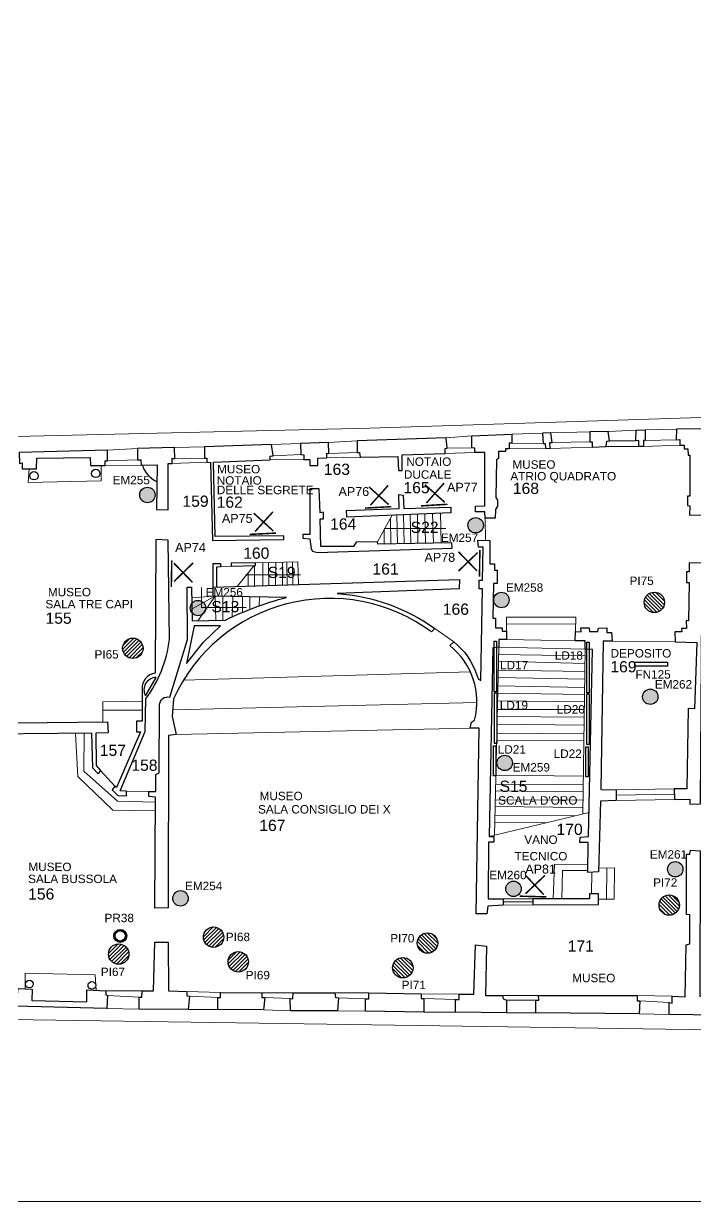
# Model space of a CAD drawing. Header units: metres. Extents: x 12 to 11852, y -8377 to 23.
# Drawn here: x 3761 to 6157, y -8377 to -4177 of the extents above; entities that cross this region are included whole.
import ezdxf
from ezdxf.enums import TextEntityAlignment as Align

# ---------------------------------------------------------------- set-up
doc = ezdxf.new("R2010")
doc.units = ezdxf.units.M
doc.header["$LTSCALE"] = 0.0125
for name, color, linetype in [('CODICE EMERGENZE', 190, 'Continuous'), ('CODICE LAMPADINE', 150, 'Continuous'), ('LAMPADE DI EMERGENZA', 3, 'Continuous')]:
    doc.layers.add(name, color=color, linetype=linetype)
for name, color, linetype, lineweight in [('LAMPADINE', 30, 'Continuous', 30), ('MURI', 7, 'Continuous', 9), ('VANI', 66, 'Continuous', 9)]:
    doc.layers.add(name, color=color, linetype=linetype, lineweight=lineweight)
doc.styles.add('ducale_200', font='ARIAL.TTF', dxfattribs={"height": 1})
doc.styles.get("Standard").update_dxf_attribs({"font": 'romans.shx'})

# ---------------------------------------------------------------- blocks, each defined once
blk = doc.blocks.new('PIANTANA')
at = {"lineweight": 0}
h = blk.add_hatch(dxfattribs=at)
h.set_pattern_fill('ANSI31', color=256, scale=600, style=0)
h.set_pattern_definition([(45, (37136.21, 23067.97), (-53.03301, 53.03301), [])])
edge = h.paths.add_edge_path()
edge.add_arc((14258, -2729), 291, 0, 360)
blk.add_circle((14258, -2729), 291)
blk = doc.blocks.new('FB')
h = blk.add_hatch(color=256)
edge = h.paths.add_edge_path(flags=16)
edge.add_arc((323.34, 430.98), 1.01, 0, 360)
edge = h.paths.add_edge_path()
edge.add_arc((323.34, 430.98), 1.27, 0, 360)
for radius in [1.27, 1.01]:
    blk.add_circle((323.34, 430.98), radius)
blk = doc.blocks.new('re')
at = {"const_width": 0.3}
for points in [[(51.55, 419.05), (51.66, 413.81)], [(55.72, 418.12), (52.08, 414.34)], [(52.09, 417.95), (55.87, 414.31)]]:
    blk.add_lwpolyline(points, dxfattribs=at)

msp = doc.modelspace()

# ---------------------------------------------------------------- hatches: boundary and pattern name
at = {"layer": 'LAMPADE DI EMERGENZA'}
for color, points in [(256, [(4175.1, -5857.7, 1), (4230.1, -5857.7, 1)]), (256, [(5345.4, -5965.8, 1), (5400.4, -5965.8, 1)]), (256, [(5437.2, -6232.1, 1), (5492.2, -6232.1, 1)]), (5, [(4355.4, -6261, 1), (4410.4, -6261, 1)]), (256, [(5968.1, -6577.3, 1), (6023, -6577.3, 1)]), (256, [(5448.9, -6813.1, 1), (5503.8, -6813.1, 1)]), (256, [(6057.1, -7192.3, 1), (6112.1, -7192.3, 1)]), (5, [(5480.5, -7262, 1), (5535.5, -7262, 1)]), (256, [(4293.1, -7296.1, 1), (4348, -7296.1, 1)])]:
    msp.add_hatch(color=color, dxfattribs=at).paths.add_polyline_path(points)

# ---------------------------------------------------------------- linework, layer by layer
for centre in [(4202.6, -5857.7), (5372.9, -5965.8), (5464.7, -6232.1), (5995.5, -6577.3), (5476.4, -6813.1), (6084.6, -7192.3), (4320.5, -7296.1)]:
    msp.add_circle(centre, 27.5, dxfattribs=at)
at = {"layer": 'LAMPADE DI EMERGENZA', "color": 5}
for centre in [(4382.9, -6261), (5508, -7262)]:
    msp.add_circle(centre, 27.5, dxfattribs=at)
at = {"layer": 'LAMPADINE'}
for points in [[(5439.2, -6378.8), (5447.7, -6378.8), (5447.7, -6559.8), (5439.2, -6559.8)], [(5768.7, -6382.7), (5777.2, -6382.7), (5777.2, -6563.7), (5768.7, -6563.7)], [(5940.4, -6454.3), (6057.1, -6454.3), (6057.1, -6467.7), (5940.4, -6467.7)], [(5439.9, -6563.1), (5448.4, -6563.1), (5448.4, -6744.1), (5439.9, -6744.1)], [(5769.4, -6567), (5777.9, -6567), (5777.9, -6748), (5769.4, -6748)], [(5436.6, -6752.1), (5445.1, -6752.1), (5445.1, -6859.3), (5436.6, -6859.3)], [(5766.1, -6756), (5774.6, -6756), (5774.6, -6863.2), (5766.1, -6863.2)]]:
    msp.add_lwpolyline(points, close=True, dxfattribs=at)
at = {"layer": 'MURI', "linetype": 'Continuous', "ltscale": 0.1}
msp.add_lwpolyline([(12.4, 23.2), (11852.4, 23.2), (11852.4, -8376.8), (12.4, -8376.8)], close=True, dxfattribs=at)
at = {"layer": 'MURI', "color": 252}
for points in [[(9559.1, -5528.2), (9474.6, -5528.2), (9474.6, -5544.5), (8035.7, -5538.3), (6580.6, -5568.7), (4996, -5619), (2822.2, -5671.1)], [(5845.4, -5631.3), (5945.6, -5626.7)], [(5977.5, -5625.2), (6089, -5623)], [(5358.7, -5646.9), (5267.2, -5654.1)], [(5502.1, -5641.5), (5611.7, -5637.4)], [(5640.6, -5635.9), (5780.2, -5632.8)], [(5780.2, -5667.7), (5645.1, -5670.8)], [(5944.1, -5664.7), (5850, -5664.7)], [(5977.5, -5663.2), (6088.3, -5660.9)], [(4060.7, -5698.1), (4167, -5692)], [(4299, -5689), (4406.7, -5685.9)], [(5370.4, -5706), (5264.2, -5710.2)], [(5271.8, -5690.5), (5358.7, -5690.1)], [(5622.4, -5690.5), (5492.2, -5692.8)], [(5502.1, -5673.4), (5613.3, -5673.8)], [(5639.1, -5692), (5787.8, -5687.5)], [(5837.9, -5684.4), (5954.7, -5684.4)], [(5971.4, -5684.4), (6101.2, -5679.9)], [(4038, -5752.7), (4038, -5807.3), (3776.9, -5813.4), (3781.5, -5764.9)], [(4051.6, -5752.7), (4180.6, -5751.2)], [(4167, -5733), (4060.7, -5736)], [(4291.4, -5745.1), (4414.3, -5740.6)], [(4300.5, -5728.4), (4406.7, -5726.9)], [(5022.4, -6024.4), (5075.3, -5929.7)], [(5070, -6032.7), (5069.4, -5940.2)], [(5093.8, -6032.3), (5092.1, -5929)], [(5118.1, -6031.9), (5115.3, -5928.1)], [(5141.9, -6031.4), (5139.7, -5927.1)], [(5167.2, -6031), (5165, -5926)], [(5194.5, -6030.5), (5191.2, -5925)], [(5222.3, -6030.1), (5219.1, -5923.8)], [(5249.6, -6029.6), (5247.4, -5922.7)], [(5406.5, -5940.1), (5408.4, -6019.3)], [(5047.1, -5977.4), (5088, -5977.4), (5266.2, -5977.2)], [(5047.2, -6033.1), (5047.2, -5980)], [(4500.8, -6111.6), (4463.4, -6113.7)], [(4523.1, -6184.1), (4583.7, -6109.7)], [(4584.3, -6182.2), (4584.3, -6109.6)], [(4741.6, -6177.3), (4738.3, -6095.7), (4588.1, -6099.5)], [(4614.1, -6181.2), (4614.6, -6098.8)], [(4635.2, -6180.6), (4634.3, -6098.3)], [(4659.4, -6179.8), (4660.3, -6097.7)], [(4684.5, -6179.1), (4684.5, -6097.1)], [(4700.4, -6178.6), (4699.6, -6096.7)], [(4720.9, -6177.9), (4720.1, -6096.2)], [(4552.8, -6142.6), (4593.6, -6142.6), (4748.5, -6142.3)], [(4561.9, -6182.9), (4561.4, -6137)], [(4395.2, -6187.9), (4395.2, -6228.7), (4395.5, -6258.6), (4554.3, -6258.6)], [(4437.1, -6218.6), (4360.7, -6224.8)], [(4443.2, -6218.7), (4361.7, -6264.3)], [(4443.9, -6218.7), (4382.2, -6306.1)], [(4444.5, -6218.8), (4446.3, -6304.5)], [(4472, -6219.2), (4472, -6303.8)], [(4507.1, -6219.8), (4505.2, -6292.2)], [(4541.8, -6276.1), (4541.8, -6220.4)], [(4567.6, -6265.7), (4567.6, -6220.9)], [(4600.8, -6253.2), (4602.7, -6221.5)], [(5729.3, -6344.8), (5729.8, -6293.9), (5482.7, -6293), (5482.7, -6343.8)], [(5227.8, -6334), (5294.6, -6381)], [(5729.6, -6318.9), (5482.7, -6317.2)], [(5727.1, -6378), (5482.7, -6373.4)], [(6083.7, -6381), (5859.1, -6379.5)], [(5455.4, -6400.7), (5440.1, -7071.3)], [(5763.7, -6407.1), (5455.4, -6400.7)], [(5763.7, -6407.1), (5755.6, -6994.8)], [(5762.9, -6458.8), (5454.3, -6450.6)], [(5763.2, -6431.4), (5454.8, -6426.4)], [(4331.5, -6517.7), (5354.2, -6488.7)], [(5762.1, -6514.9), (5453, -6508.3)], [(5762.5, -6487.5), (5453.6, -6482.6)], [(5761.7, -6543.7), (5452.3, -6538.7)], [(4183.7, -6593.4), (4044, -6595), (4044, -6666.5)], [(5761, -6595.2), (5451.1, -6591.9)], [(5761.4, -6569.5), (5451.7, -6564.5)], [(4183.7, -6625.3), (4044, -6625.3)], [(4293.1, -6623.7), (5377.3, -6597.6)], [(5760.7, -6622.3), (5450.4, -6622.3)], [(5759.9, -6678.7), (5449.2, -6675.3)], [(5760.3, -6649.7), (5449.8, -6648.1)], [(4231.4, -6983.6), (4078.9, -6982), (3954.5, -6862.1), (3946.5, -6707.8)], [(4231.6, -6953.4), (4095.6, -6950.1), (3975.7, -6842.4), (3977.3, -6707.5)], [(4305.1, -6711.8), (5353.7, -6689.1)], [(5759.5, -6708.9), (5448.4, -6707.3)], [(5759.1, -6734.8), (5447.9, -6731.5)], [(4035.6, -6840.1), (4086.5, -6895.5)], [(5755.8, -6859.8), (5445.1, -6856.5)], [(4127.5, -6913.7), (4207.4, -6914.9)], [(5755, -6916), (5443.8, -6912.6)], [(5754.5, -6916), (5443.8, -6912.6)], [(5755.4, -6890.1), (5444.3, -6888.4)], [(5874.3, -6909.1), (6080.7, -6906.1)], [(5874.3, -6928.1), (6081.4, -6925.1)], [(5753.2, -6972.1), (5442.5, -6968.8)], [(6082.2, -6944), (5874.3, -6947.1)], [(5420.5, -7076.1), (5777.2, -6989.6)], [(5725, -7002.2), (5441.7, -7000.7)], [(5623.3, -7026.9), (5441.2, -7025)], [(5649.4, -7297.6), (5653.5, -7174.7), (5773, -7175.5)], [(5772.7, -7196.7), (5683.1, -7196.7), (5680.7, -7297.6)], [(5787.1, -7203), (5785.4, -7279.4)], [(5811, -7188.4), (5868.2, -7187.6), (5866.7, -7298.4), (5810.5, -7299.2)], [(5841, -7188), (5839.3, -7298.8)], [(4019.7, -7623.9), (4016.7, -7569.3), (3766.3, -7563.2), (3766.3, -7618.6)], [(2260.8, -7611.1), (2263.2, -7706.7), (6936.5, -7776.1)], [(4183.7, -7625.5), (4054.7, -7625.5)], [(4060.7, -7642.1), (4173, -7648.2)], [(4343, -7628.5), (4462.9, -7631.5)], [(4610.1, -7633), (4722.4, -7633)], [(4871.1, -7633), (4992.5, -7633)], [(5179.2, -7636.1), (5314.3, -7637.6)], [(5596.6, -7642.1), (5469.1, -7642.1)], [(5948.6, -7642.1), (6073.1, -7645.2)], [(4352.1, -7645.2), (4453.8, -7649.7)], [(4711.8, -7652.8), (4620.7, -7649.7)], [(4980.4, -7654.3), (4883.3, -7651.3)], [(5300.6, -7657.3), (5188.3, -7652.8)], [(5482.7, -7658.8), (5587.5, -7658.8)], [(6062.5, -7667.9), (5957.8, -7661.9)], [(4057.7, -7689.2), (4173, -7690.7)], [(4347.6, -7692.2), (4453.8, -7692.2)], [(4616.2, -7693.7), (4713.3, -7696.8)], [(4880.2, -7696.8), (4980.4, -7698.3)], [(5188.3, -7701.3), (5300.6, -7701.3)], [(5482.7, -7704.4), (5587.5, -7704.4)], [(5956.2, -7707.4), (6062.5, -7710.4)]]:
    msp.add_lwpolyline(points, dxfattribs=at)
at = {"layer": 'MURI', "linetype": 'ByBlock', "lineweight": 30}
for points in [[(5977.5, -5625.2), (5977.5, -5663.2), (5971.4, -5663.2), (5971.4, -5684.4), (5954.7, -5684.4), (5954.7, -5663.2), (5944.1, -5664.7), (5945.6, -5626.7), (5977.5, -5625.2)], [(6185.4, -5928.8), (6186.2, -5676.1), (6218, -5676.1), (6218, -5659.4), (6227.9, -5659.4), (6227.1, -5621.4), (6089, -5623), (6088.3, -5660.9), (6100.4, -5660.1), (6101.2, -5679.9), (6116.3, -5680.6), (6116.3, -5692.8), (6129.2, -5692.8), (6130, -5715.5), (6136.1, -5715.5), (6136.8, -5862), (6127.7, -5862), (6128.5, -5895.4), (6136.1, -5896.1), (6135.3, -5929.5), (6185.4, -5928.8)], [(5267.2, -5654.1), (4950.1, -5664.7), (4950.1, -5705.7), (4959.2, -5705.7), (4960.7, -5722.4), (5095.7, -5720.8), (5097.3, -5770.9), (5110.9, -5770.9), (5110.9, -5714.8), (5264.2, -5710.2), (5264.2, -5692), (5271.8, -5690.5), (5267.2, -5654.1)], [(5442.5, -5940.1), (5406.5, -5940.1), (5405.7, -5918.1), (5372.7, -5918.1), (5372.7, -5897.3), (5405.7, -5896.1), (5406.1, -5706), (5370.4, -5706), (5370.4, -5690.5), (5358.7, -5690.1), (5358.7, -5646.9), (5502.1, -5641.5), (5502.1, -5673.4), (5491.8, -5673.4), (5492.2, -5692.8), (5479.3, -5692.8), (5479.3, -5702.6), (5453.9, -5702.6), (5453.9, -5728), (5446.7, -5733), (5445.2, -5867.3), (5451.2, -5876), (5451.2, -5898), (5444, -5909.4), (5442.5, -5940.1)], [(5640.6, -5635.9), (5611.7, -5637.4), (5613.3, -5673.8), (5620.8, -5673.8), (5622.4, -5690.5), (5639.1, -5692), (5637.5, -5670.8), (5645.1, -5670.8), (5640.6, -5635.9)], [(5845.4, -5631.3), (5780.2, -5632.8), (5780.2, -5667.7), (5787.8, -5667.7), (5787.8, -5687.5), (5837.9, -5684.4), (5840.9, -5666.2), (5850, -5664.7), (5845.4, -5631.3)], [(4060.7, -5698.1), (3745.1, -5705.7), (3746.6, -5745.1), (3755.7, -5743.6), (3755.7, -5764.9), (3807.3, -5764.9), (3808.8, -5726.9), (3998.5, -5723.9), (4000, -5752.7), (4051.6, -5752.7), (4051.6, -5736), (4060.7, -5736), (4060.7, -5698.1)], [(4276.2, -5910.5), (4276.2, -5745.1), (4291.4, -5745.1), (4291.4, -5726.9), (4300.5, -5728.4), (4299, -5689), (4167, -5692), (4167, -5733), (4179.1, -5733), (4180.6, -5751.2), (4236.8, -5749.7), (4235.3, -5909), (4276.2, -5910.5)], [(4645, -5678.3), (4406.7, -5685.9), (4406.7, -5726.9), (4414.3, -5726.9), (4414.3, -5740.6), (4428, -5742.1), (4434.1, -6019.8), (4689, -6016.8), (4689, -6003.1), (4444.7, -6006.2), (4438.6, -5740.6), (4640.5, -5733), (4640.5, -5719.3), (4651.1, -5717.8), (4645, -5678.3)], [(4848.4, -5670.8), (4748.2, -5673.8), (4749.7, -5713.3), (4760.3, -5714.8), (4760.3, -5731.5), (4781.6, -5731.5), (4781.6, -5752.7), (4810.4, -5752.7), (4810.4, -5726.9), (4842.3, -5725.4), (4842.3, -5708.7), (4849.9, -5710.2), (4848.4, -5670.8)], [(5288.5, -6028.9), (5024.4, -6033.5), (5022.9, -6024.4), (4947, -6025.9), (4937.9, -6041.1), (4821.1, -6041.1), (4818, -5942.4), (4830.2, -5942.4), (4830.2, -5919.6), (4818, -5921.2), (4815, -5836.2), (4781.6, -5836.2), (4781.6, -5998.6), (4757.3, -5998.6), (4757.3, -6012.2), (4781.6, -6013.7), (4786.1, -6050.2), (4790.7, -6057.8), (4807.4, -6062.3), (5289, -6046.9), (5288.5, -6028.9), (5288.5, -6028.9), (5288.5, -6028.9)], [(5283.9, -5921.2), (4913.6, -5936.3), (4912.1, -5913.6), (5100.3, -5906), (5098.8, -5855.9), (5114, -5858.9), (5117, -5906), (5283.9, -5901.4), (5283.9, -5921.2)], [(4437.1, -6186.8), (4437.1, -6101.8), (4463.7, -6101.8), (4463.4, -6113.7), (4449.2, -6114.7), (4449.2, -6186.4)], [(4588.1, -6099.5), (4501.1, -6101.2), (4500.8, -6111.6), (4588, -6109.6), (4588.1, -6099.5)], [(6174.8, -6959.2), (6180.8, -6100.3), (6133.8, -6100.2), (6133.8, -6132.1), (6124.7, -6132.2), (6124.7, -6170.3), (6133.8, -6170.1), (6132.3, -6306.6), (6123.2, -6305.1), (6124.7, -6334), (6106.5, -6334), (6107.9, -6345.7), (6083.3, -6346.2), (6083.7, -6381), (6161.1, -6384), (6153.5, -6620.8), (6130.8, -6619.3), (6126.2, -6906.1), (6080.7, -6906.1), (6082.2, -6944), (6136.8, -6942.5), (6136.8, -6960.7), (6174.8, -6959.2)], [(4462.9, -6324.9), (4368.8, -6324.9), (4342.3, -6459.2), (4402.5, -6382.4), (4462.9, -6324.9)], [(5810.5, -7202), (5772.6, -7203.6), (5774.1, -7097.3), (5743.8, -7097.3), (5745.3, -7077.6), (5775.6, -7076.1), (5789.5, -6408.6), (5763.7, -6407.1), (5763.5, -6378), (5727.1, -6378), (5729.3, -6344.8), (5749, -6345.2), (5748.3, -6330.9), (5777.2, -6330.9), (5778.7, -6344.6), (5809, -6344.6), (5810.5, -6332.4), (5840.9, -6330.9), (5840.9, -6347.6), (5857.6, -6347.6), (5859.1, -6379.5), (5827.2, -6379.5), (5819.6, -6907.6), (5874.3, -6909.1), (5874.3, -6947.1), (5818.1, -6950.1), (5810.5, -7202)], [(3509.8, -7309.8), (3464.3, -7309.8), (3464.9, -7081), (3429.3, -7081), (3430.9, -7044.2), (3470.4, -7044.2), (3471.9, -6763.4), (3459.7, -6765), (3464.3, -6663.3), (3505.3, -6663.3), (3505.3, -6652.7), (3522, -6652.7), (3522, -6672.4), (4060.7, -6666.3), (4062.2, -6705.8), (4018.2, -6707.3), (4019.7, -6822.6), (4035.6, -6840.1), (4027.3, -6851.5), (4007.6, -6831.7), (4004.6, -6707.3), (3517.4, -6711.8), (3509.8, -7309.8)], [(5576.8, -7318.9), (5810.5, -7317.4), (5810.5, -7279.4), (5778.7, -7279.4), (5778.7, -7297.6), (5576.8, -7297.6), (5576.8, -7318.9)], [(4347.6, -7692.2), (4173, -7690.7), (4173, -7648.2), (4182.1, -7648.2), (4183.7, -7625.5), (4224.6, -7625.5), (4229.2, -7452.4), (4276.2, -7452.4), (4277.7, -7625.5), (4343, -7628.5), (4343, -7643.7), (4352.1, -7645.2), (4347.6, -7692.2)], [(5482.7, -7704.4), (5300.6, -7701.3), (5300.6, -7657.3), (5314.3, -7657.3), (5314.3, -7637.6), (5365.9, -7637.6), (5371.9, -7461.6), (5411.4, -7466.1), (5408.4, -7642.1), (5469.1, -7642.1), (5470.6, -7654.3), (5482.7, -7658.8), (5482.7, -7704.4)], [(4057.7, -7689.2), (3729.9, -7680.1), (3729.9, -7639.1), (3739, -7639.1), (3742, -7617.9), (3792.1, -7619.4), (3790.6, -7660.4), (3986.4, -7664.9), (3986.4, -7622.4), (4054.7, -7625.5), (4054.7, -7640.6), (4060.7, -7642.1), (4057.7, -7689.2)], [(4616.2, -7693.7), (4453.8, -7692.2), (4453.8, -7649.7), (4462.9, -7649.7), (4462.9, -7631.5), (4610.1, -7633), (4610.1, -7649.7), (4620.7, -7649.7), (4616.2, -7693.7)], [(4880.2, -7696.8), (4713.3, -7696.8), (4711.8, -7652.8), (4720.9, -7654.3), (4722.4, -7633), (4871.1, -7633), (4872.7, -7649.7), (4883.3, -7651.3), (4880.2, -7696.8)], [(5188.3, -7701.3), (4980.4, -7698.3), (4980.4, -7654.3), (4992.5, -7654.3), (4992.5, -7633), (5179.2, -7636.1), (5179.2, -7652.8), (5188.3, -7652.8), (5188.3, -7701.3)], [(5956.2, -7707.4), (5587.5, -7704.4), (5587.5, -7658.8), (5598.1, -7658.8), (5596.6, -7642.1), (5948.6, -7642.1), (5948.6, -7661.9), (5957.8, -7661.9), (5956.2, -7707.4)]]:
    msp.add_lwpolyline(points, dxfattribs=at)
at = {"layer": 'MURI'}
for points in [[(4848.4, -5670.8), (4950.1, -5664.7)], [(4645, -5678.3), (4748.2, -5673.8)], [(4849.9, -5710.2), (4950.1, -5705.7)], [(4640.5, -5733), (4760.3, -5731.5)], [(4651.1, -5717.8), (4749.7, -5713.3)], [(4842.3, -5725.4), (4960.7, -5722.4)], [(5753.7, -6972.1), (5442.5, -6968.8)], [(5754.1, -6946.2), (5443, -6944.6)], [(5470.6, -7297.6), (5576.8, -7297.6)], [(5470.6, -7309), (5576.8, -7308.3)], [(5576.8, -7318.9), (5470.6, -7320.4)]]:
    msp.add_lwpolyline(points, dxfattribs=at)
at = {"layer": 'MURI', "linetype": 'ByBlock', "lineweight": 30}
for points in [[(4230.7, -6493.3, 0.392054), (4183.7, -6549.5), (4183.7, -6664.8), (4163.9, -6664.8), (4163.9, -6702.7), (4177.6, -6702.7), (4092.4, -6901.2), (4086.5, -6895.5), (4077.4, -6909.1), (4097.1, -6928.9), (4127.5, -6930.4), (4127.5, -6913.7), (4104.9, -6913), (4194.3, -6701.2), (4197.3, -6584.4, 0.130601), (4280.8, -6373.4), (4276.2, -6018.3), (4232.2, -6016.8)], [(5417.5, -7297.6), (5417.5, -7297.6), (5470.6, -7297.6), (5470.6, -7320.4), (5416, -7323.4), (5412.7, -7351), (5375, -7350.8), (5385.6, -6689.1), (5353.7, -6689.1), (5358.3, -6667.8), (5368.9, -6660.2, 0.296742), (5280.9, -6394.7), (5294.6, -6381, -0.151305), (5376.9, -6500.7), (5382.6, -6514.6), (5391.7, -6519.1), (5397.7, -6192.8), (5385.6, -6192.8), (5385.6, -6161), (5397.7, -6161), (5399.3, -6044.1), (5382.6, -6044.1), (5381.1, -6018.3), (5423.5, -6019.8), (5423.6, -6103.1), (5440.2, -6103.3), (5440.2, -6126), (5449.3, -6126), (5449.3, -6173.1), (5437.1, -6173.2), (5434.2, -6297.5), (5443.3, -6297.5), (5443.3, -6330.9), (5467.6, -6330.9), (5467.6, -6343.8), (5482.7, -6343.8), (5482.7, -6373.4), (5455.4, -6373.4), (5455.4, -6400.7), (5434.2, -6402.3), (5420.5, -7076.1), (5437.5, -7076.1), (5437.2, -7095.6), (5419, -7095.8)], [(4233.7, -6508.5, 0.572251), (4195.8, -6573.7)]]:
    msp.add_lwpolyline(points, format="xyb", close=True, dxfattribs=at)
for points in [[(5215.6, -6346.1, 0.476834), (4296, -6584.4), (4291.4, -6648.1), (4305.1, -6711.8), (4277.7, -6714.9), (4276.2, -7329.5), (4229.2, -7331), (4231.7, -6935.4), (4207.9, -6933.4), (4207.4, -6914.9), (4232.9, -6914.9), (4232.2, -6854.5), (4244.4, -6848.4), (4245.9, -6607.1, -0.484958), (4282.3, -6578.3), (4346, -6373.4), (4344.5, -6186.8), (4359.7, -6186.8), (4362.7, -6306.6), (4481.1, -6303.6, -0.049384), (4698.1, -6223.2), (4437.1, -6218.6), (4437.1, -6186.8), (5315.8, -6159.4), (5314.3, -6192.8), (4878.7, -6209.5, -0.140278), (5227.8, -6334)], [(5227.8, -6334), (5215.6, -6346.1, 0.476834)]]:
    msp.add_lwpolyline(points, format="xyb", dxfattribs=at)
msp.add_lwpolyline([(6234, -7712), (6062.5, -7710.4), (6062.5, -7667.9), (6073.1, -7669.5), (6073.1, -7645.2), (6120.1, -7646.7), (6123.2, -7461.6), (6136.8, -7458.5), (6136.8, -7355.3), (6124.7, -7353.8), (6124.7, -7138.4), (6124.7, -7138.4), (6136.6, -7138.4), (6138.3, -7124.6), (6173.3, -7126.2), (6171.7, -7645.2), (6224.9, -7648.2), (6224.9, -7663.4), (6237, -7666.4)], close=True, dxfattribs=at)
for centre, radius in [((3798.2, -5789.1), 15.2), ((4018.2, -5780.8), 15.2), ((3781.5, -7601.9), 13.7), ((4004.6, -7606.5), 13.8)]:
    msp.add_circle(centre, radius, dxfattribs=at)
msp.add_arc((4270.7, -5726.7), 89.4, 195.8593, 247.3222, dxfattribs=at)

# ---------------------------------------------------------------- block references
at = {"layer": 'LAMPADINE'}
for name, p, xscale, yscale, zscale, rotation in [('re', (12577.2, -6571.4), 18.06767120358875, 18.06767120358836, 18.06767120358864, 91.998345951654), ('re', (12779.9, -6530.3), 18.06767120358776, 18.06767120358836, 18.06767120358864, 92.24808328097272), ('re', (12161, -6718.7), 18.06767120358844, 18.06767120358836, 18.06767120358864, 91.59362598681561), ('re', (3321.4, 1380.8), -18.06767120359183, 18.06767120358836, 18.06767120358864, 180.2654195612502), ('re', (6576.3, 1386.5), 18.06767120358772, 18.06767120358836, 18.06767120358864, 178.0406203287024), ('PIANTANA', (5668.8, -8022.9), 0.125, 0.125, 0.125, 90), ('re', (13049.1, -8576.5), 18.0676712035884, 18.06767120358836, 18.06767120358864, 87.29115300003404), ('PIANTANA', (5722, -9102.3), 0.125, 0.125, 0.125, 90), ('PIANTANA', (4860, -9237.7), 0.125, 0.125, 0.125, 90), ('PIANTANA', (4772.1, -9325.7), 0.125, 0.125, 0.125, 90)]:
    msp.add_blockref(name, p, dxfattribs=dict(at, xscale=xscale, yscale=yscale, zscale=zscale, rotation=rotation))
for name, p, xscale, yscale, zscale in [('PIANTANA', (2368.4, -6063.4), 0.125, 0.125, 0.125), ('FB', (-1736.3, -15216.8), 18.06767120359291, 18.06767120358836, 18.06767120358864), ('PIANTANA', (2656.2, -7093.3), 0.125, 0.125, 0.125), ('PIANTANA', (2317.9, -7153.7), 0.125, 0.125, 0.125), ('PIANTANA', (2744.2, -7181.2), 0.125, 0.125, 0.125)]:
    msp.add_blockref(name, p, dxfattribs=dict(at, xscale=xscale, yscale=yscale, zscale=zscale))

# ---------------------------------------------------------------- texts
at = {"layer": 'CODICE EMERGENZE', "style": 'ducale_200'}
for s, p in [('EM255', (4078.5, -5819.5)), ('EM257', (5248.9, -6025.2)), ('EM258', (5480.9, -6202.8)), ('EM256', (4410.2, -6219.6)), ('EM262', (6011.8, -6547.9)), ('EM259', (5504.9, -6843.8)), ('EM261', (5993.9, -7154.4)), ('EM260', (5421.6, -7227.9)), ('EM254', (4336.8, -7266.8))]:
    msp.add_text(s, height=30, dxfattribs=at).set_placement(p)
at = {"layer": 'CODICE LAMPADINE', "width": 1534, "attachment_point": 1, "line_spacing_factor": 0.75, "style": 'ducale_200'}
for s, insert, char_height in [('AP76', (4883.9, -5829.5), 32), ('AP77', (5270.8, -5814.1), 32), ('AP75', (4468.2, -5925.2), 32), ('AP74', (4301.4, -6028.9), 32), ('AP78', (5190.5, -6064.1), 32), ('PI75', (5921.6, -6148.7), 30), ('PI65', (4014, -6411.2), 30), ('LD18', (5655.1, -6415), 30), ('LD17', (5459.9, -6449.5), 30), ('LD19', (5459.1, -6592.6), 30), ('LD20', (5662.1, -6607), 30), ('LD21', (5451.7, -6750.1), 30), ('LD22', (5651, -6765.2), 30), ('AP81', (5549.8, -7175.6), 32), ('PI72', (6005.6, -7224.5), 30), ('PR38', (4049.7, -7351), 30), ('PI68', (4482.2, -7418.5), 30), ('PI70', (5068.3, -7423.1), 30), ('PI67', (4036.6, -7543.1), 30), ('PI69', (4553.2, -7554.7), 30), ('PI71', (5109.2, -7589.7), 30)]:
    msp.add_mtext(s, dxfattribs=dict(at, insert=insert, char_height=char_height))
at = {"layer": 'CODICE LAMPADINE', "insert": (5942.6, -6482.6), "char_height": 30, "width": 1534, "attachment_point": 1, "style": 'ducale_200'}
msp.add_mtext('FN125 ', dxfattribs=at)
at = {"layer": 'MURI', "linetype": 'ByBlock', "lineweight": 30, "style": 'ducale_200'}
for s, p in [('MUSEO', (4527.8, -5780.7)), ('NOTAIO', (5205.9, -5753.9)), ('MUSEO', (5580.7, -5764.2)), ('NOTAIO ', (4535.7, -5820.9)), ('DUCALE', (5202, -5799.8)), ('ATRIO QUADRATO', (5685.3, -5805.8)), ('DELLE SEGRETE', (4622.4, -5855.1)), ('MUSEO', (3924.5, -6219.1)), ('SALA TRE CAPI', (3995, -6262)), ('DEPOSITO', (5962.3, -6437.3)), ('MUSEO', (4679.4, -6946)), ('SALA CONSIGLIO DEI X', (4833.3, -6993.6)), ("SCALA D'ORO", (5594.6, -6961.8)), ('VANO', (5605.7, -7101.8)), ('TECNICO', (5605.7, -7160.8)), ('MUSEO', (3855.1, -7198.8)), ('SALA BUSSOLA', (3935.6, -7241.6)), ('MUSEO', (5794.1, -7595))]:
    msp.add_text(s, height=30, dxfattribs=at).set_placement(p, align=Align.CENTER)
at = {"layer": 'VANI', "linetype": 'Continuous', "char_height": 40, "width": 2778.72, "attachment_point": 1}
for s, insert in [('{\\fArial|b0|i0|c0|p34;163}', (4831.6, -5746.2)), ('{\\fArial|b0|i0|c0|p34;165}', (5115.5, -5811.5)), ('{\\fArial|b0|i0|c0|p34;168}', (5505.5, -5814.2)), ('{\\fArial|b0|i0|c0|p34;159}', (4327.6, -5859.9)), ('{\\fArial|b0|i0|c0|p34;162}', (4449.4, -5863.3)), ('{\\fArial|b0|i0|c0|p34;164}', (4854, -5941.1)), ('{\\fArial|b0|i0|c0|p34;160}', (4544.2, -6045.1)), ('{\\fArial|b0|i0|c0|p34;161}', (5005, -6101.5)), ('{\\fArial|b0|i0|c0|p34;166}', (5255.8, -6245)), ('{\\fArial|b0|i0|c0|p34;155}', (3839.3, -6277)), ('{\\fArial|b0|i0|c0|p34;169}', (5853.1, -6450.2)), ('{\\fArial|b0|i0|c0|p34;157}', (4032.9, -6747.9)), ('{\\fArial|b0|i0|c0|p34;158}', (4145.4, -6801.3)), ('{\\fArial|b0|i0|c0|p34;167}', (4601.4, -7015.9)), ('{\\fArial|b0|i0|c0|p34;170}', (5661.3, -7029.8)), ('{\\fArial|b0|i0|c0|p34;156}', (3777.4, -7260.4)), ('{\\fArial|b0|i0|c0|p34;171}', (5700.9, -7446.3))]:
    msp.add_mtext(s, dxfattribs=dict(at, insert=insert))
at = {"layer": 'VANI', "color": 151, "linetype": 'Continuous', "char_height": 40, "width": 2778.72, "attachment_point": 1}
for s, insert in [('{\\fArial|b0|i0|c0|p34;S22}', (5141.2, -5952.9)), ('{\\fArial|b0|i0|c0|p34;S19}', (4631.5, -6113.8)), ('{\\fArial|b0|i0|c0|p34;S13}', (4430.7, -6235.8)), ('{\\fArial|b0|i0|c0|p34;S15}', (5458.1, -6876.3))]:
    msp.add_mtext(s, dxfattribs=dict(at, insert=insert))

doc.saveas('drawing.dxf')
